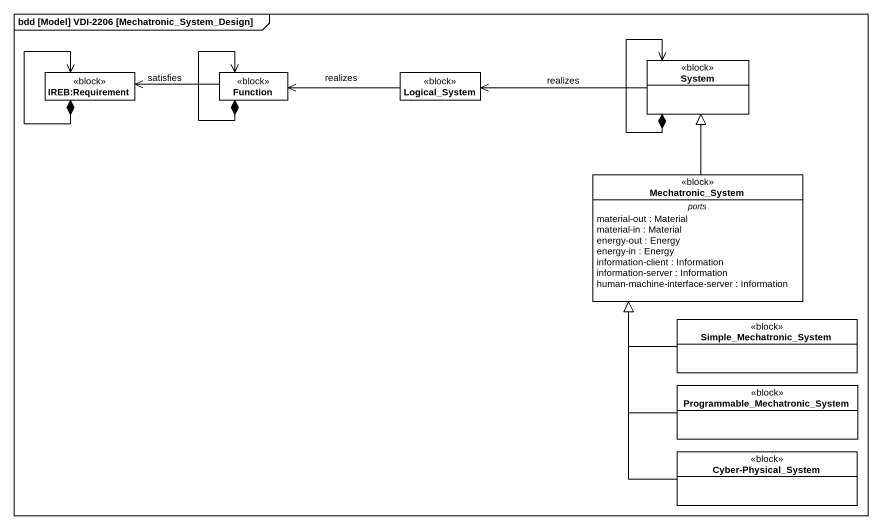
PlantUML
@startuml
mainframe bdd [Model] VDI-2206 [Mechatronic_System_Design]
hide circle
hide empty members
class "IREB:Requirement" as IREB_Requirement <<block>>
class Function <<block>>
class Logical_System <<block>>
class System <<block>>
class Mechatronic_System <<block>> {
  -- ports --
  material-out : Material
  material-in : Material
  energy-out : Energy
  energy-in : Energy
  information-client : Information
  information-server : Information
  human-machine-interface-server : Information
}
class Simple_Mechatronic_System <<block>>
class "Programmable_Mechatronic_System" as Programmable_Mechatronic <<block>>
class "Cyber-Physical_System" as Cyber_Physical_System <<block>>
IREB_Requirement *--> IREB_Requirement
Function -left-> IREB_Requirement : satisfies
Function *--> Function
Logical_System -left-> Function : realizes
System -left-> Logical_System : realizes
System *--> System
Mechatronic_System -up-|> System
Simple_Mechatronic_System -up-|> Mechatronic_System
Programmable_Mechatronic -up-|> Mechatronic_System
Cyber_Physical_System -up-|> Mechatronic_System
@enduml
